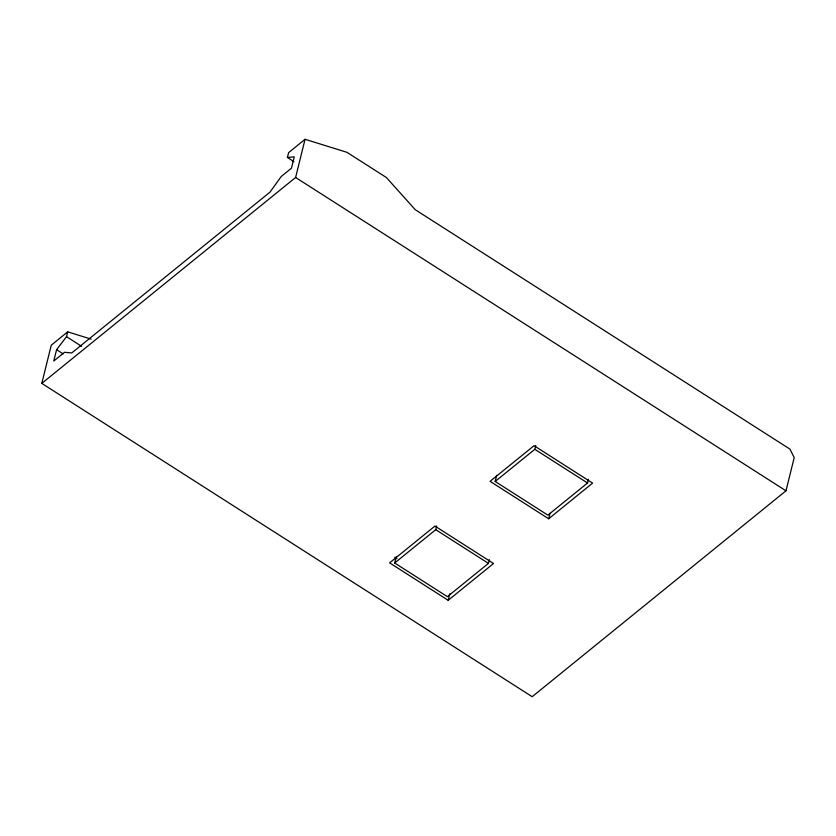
<?xml version="1.0" encoding="UTF-8"?>
<svg xmlns="http://www.w3.org/2000/svg" width="836" height="836" viewBox="0 0 836 836"><rect width="100%" height="100%" fill="white"/><g stroke="black" fill="none" stroke-linecap="round" stroke-linejoin="round"><path stroke-width="1.25" d="M293.896 161.62L287.406 157.471L288.608 152.654L305.056 139.298L346.93 152.309L386.378 177.514L415.252 209.711L789.926 449.099L794.2 457.626L785.986 490.795L532.177 696.702L41.8 383.379L51.247 345.205L67.706 331.85L91.103 339.123M67.706 331.85L66.514 336.668L56.587 349.678L53.776 361.016L64.529 352.301L71.771 352.938L269.955 192.165L281.22 176.511L291.461 168.203L294.272 156.854L287.406 157.471M41.8 383.379L295.61 177.483L305.056 139.298M489.373 559.618L488.443 563.37L447.396 596.674L394.686 562.994L396.233 556.734M394.686 562.994L435.734 529.69L436.664 525.938M448.18 600.3L493.533 563.506L434.939 526.074L389.597 562.858L448.18 600.3L449.81 593.717M588.46 479.227L587.53 482.989L547.883 515.154L495.173 481.473L496.72 475.214M495.173 481.473L534.821 449.308L535.751 445.557M548.667 518.78L592.62 483.114L534.037 445.682L490.084 481.337L548.667 518.78L550.025 513.294M295.61 177.483L785.986 490.795M534.821 449.308L587.53 482.989M435.734 529.69L488.443 563.37M66.514 336.668L81.656 346.344M394.749 557.267L396.912 558.657M56.587 349.678L63.181 353.889"/></g></svg>
